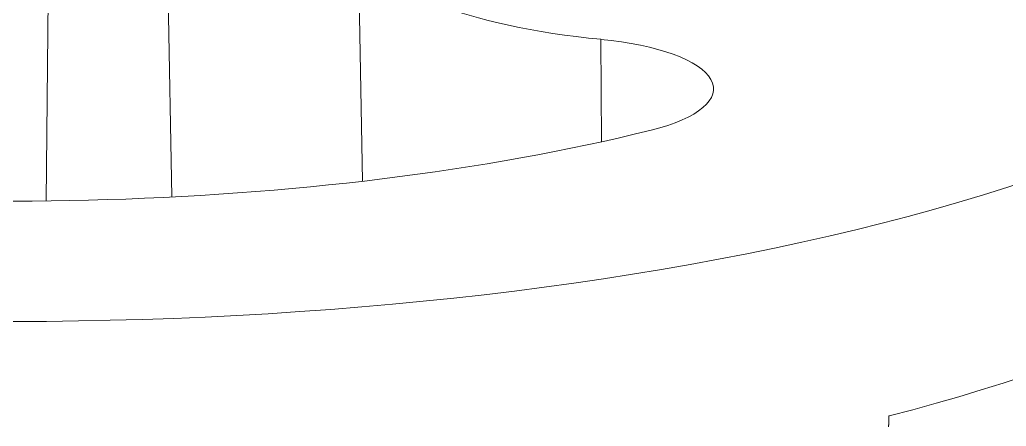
# Model space of a CAD drawing. Header units: millimetres. Extents: x 645 to 1239, y -1145 to -725.
# Drawn here: x 1146.13 to 1165.12, y -991.21 to -983.38 of the extents above; entities that cross this region are included whole.
import ezdxf

# ---------------------------------------------------------------- set-up
doc = ezdxf.new("R2010")
doc.units = ezdxf.units.MM
doc.header["$LTSCALE"] = 0.1
doc.linetypes.add('HIDDEN2', pattern=[4.7625, 3.175, -1.5875])
doc.layers.add('1', color=4, linetype='HIDDEN2')

msp = doc.modelspace()

# ---------------------------------------------------------------- linework, layer by layer
at = {"layer": '1', "color": 7, "linetype": 'Continuous', "lineweight": 18}
msp.add_line((1148.964, -981.713), (1149.062, -986.794), dxfattribs=at)
at = {"layer": '1', "color": 1, "linetype": 'Continuous', "lineweight": 13}
for p, q in [((1152.734, -986.491), (1152.647, -981.902)), ((1146.688, -982.163), (1146.641, -986.869)), ((1157.328, -985.733), (1157.317, -983.76))]:
    msp.add_line(p, q, dxfattribs=at)
at = {"layer": '1', "color": 7, "linetype": 'Continuous', "lineweight": 18}
for centre, major_axis, start_param, end_param in [((1145.98, -980.089), (-27.5, -0.018), 0.934474, 3.844268), ((1159.117, -981.692), (-6.5, -0.004), 0.095865, 1.290027), ((1156.486, -984.715), (3, 0.002), 5.356092, 7.573212), ((1145.98, -980.089), (20.5, 0.013), 4.212731, 5.356092), ((1145.983, -983.863), (27.43, 0.018), 5.375056, 6.051031)]:
    msp.add_ellipse(centre, major_axis=major_axis, ratio=0.330963, start_param=start_param, end_param=end_param, dxfattribs=at)
msp.add_rational_spline([(1162.863, -991.009), (1162.859, -991.114), (1162.855, -991.219)], [0.499999122562, 0.500000877438, 0.499999122562], degree=2, dxfattribs=at)

doc.saveas('drawing.dxf')
